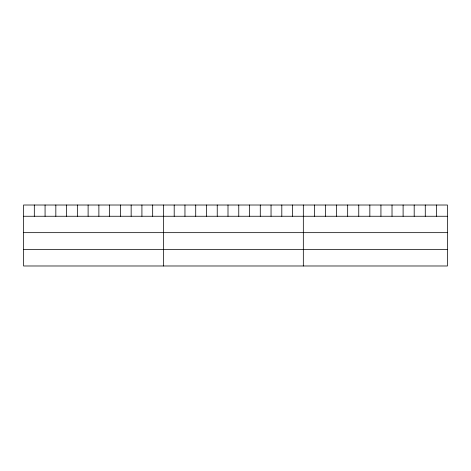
<?xml version="1.0" encoding="UTF-8"?>
<svg xmlns="http://www.w3.org/2000/svg" width="471" height="471" viewBox="0 0 471 471"><rect width="100%" height="100%" fill="white"/><g stroke="black" fill="none" stroke-linecap="round" stroke-linejoin="round"><path stroke-width="0.71" d="M447.45 216.254L447.45 265.985L23.55 265.985L23.55 205.015L447.45 205.015L447.45 216.254L23.55 216.254M23.55 232.662L447.45 232.662M23.55 249.571L447.45 249.571M436.364 205.015L436.364 216.254M425.278 205.015L425.278 216.254M414.192 205.015L414.192 216.254M403.105 205.015L403.105 216.254M392.019 205.015L392.019 216.254M380.933 205.015L380.933 216.254M369.841 205.015L369.841 216.254M358.755 205.015L358.755 216.254M347.669 205.015L347.669 216.254M336.582 205.015L336.582 216.254M325.496 205.015L325.496 216.254M314.41 205.015L314.41 216.254M303.324 205.015L303.324 265.985M292.562 205.015L292.562 216.254M281.805 205.015L281.805 216.254M271.043 205.015L271.043 216.254M260.28 205.015L260.28 216.254M249.524 205.015L249.524 216.254M238.762 205.015L238.762 216.254M227.999 205.015L227.999 216.254M217.237 205.015L217.237 216.254M206.481 205.015L206.481 216.254M195.718 205.015L195.718 216.254M184.956 205.015L184.956 216.254M174.199 205.015L174.199 216.254M163.437 205.015L163.437 265.985M152.675 205.015L152.675 216.254M141.918 205.015L141.918 216.254M131.156 205.015L131.156 216.254M120.393 205.015L120.393 216.254M109.637 205.015L109.637 216.254M98.875 205.015L98.875 216.254M88.112 205.015L88.112 216.254M77.35 205.015L77.35 216.254M66.594 205.015L66.594 216.254M55.831 205.015L55.831 216.254M45.069 205.015L45.069 216.254M34.312 205.015L34.312 216.254"/></g></svg>
